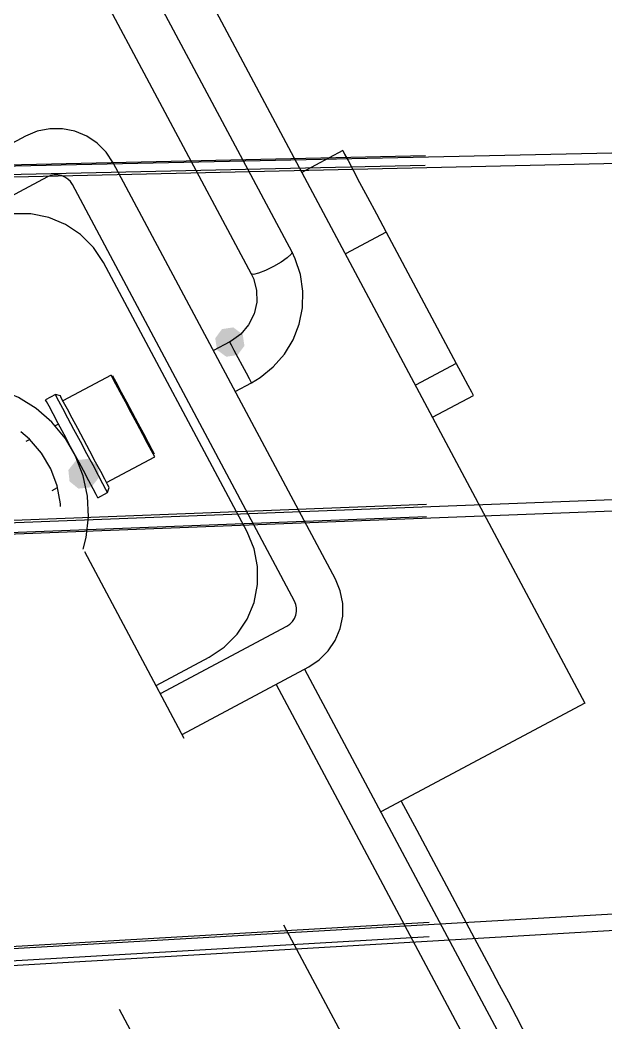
# Model space of a CAD drawing. Extents: x 3 to 592, y 5 to 207.
# Drawn here: x 46 to 49.52, y 39.4 to 45.42 of the extents above; entities that cross this region are included whole.
import ezdxf

# ---------------------------------------------------------------- set-up
doc = ezdxf.new("R2010")
doc.units = 0
doc.layers.get('0').update_dxf_attribs({"linetype": 'CONTINUOUS'})

msp = doc.modelspace()

# ---------------------------------------------------------------- hatches: boundary and pattern name
h = msp.add_hatch(color=7)
h.dxf.hatch_style = 2
h.paths.add_polyline_path([(47.337437, 43.531965), (47.347465, 43.46389), (47.306582, 43.408543), (47.238507, 43.398515), (47.18316, 43.439399), (47.172073, 43.509237), (47.212957, 43.564584), (47.281032, 43.574612)])
h = msp.add_hatch(color=7)
h.dxf.hatch_style = 2
h.paths.add_polyline_path([(47.337437, 43.531965), (47.347465, 43.46389), (47.306582, 43.408543), (47.238507, 43.398515), (47.18316, 43.439399), (47.172073, 43.509237), (47.212957, 43.564584), (47.281032, 43.574612)])
h = msp.add_hatch(color=7)
h.dxf.hatch_style = 2
h.paths.add_polyline_path([(46.419508, 42.613895), (46.351065, 42.606808), (46.29753, 42.650037), (46.290443, 42.71848), (46.333672, 42.772015), (46.346019, 42.778718), (46.414462, 42.785805), (46.467997, 42.742576), (46.475085, 42.674133), (46.431856, 42.620598)])
h = msp.add_hatch(color=7)
h.dxf.hatch_style = 2
h.paths.add_polyline_path([(46.419508, 42.613895), (46.351065, 42.606808), (46.29753, 42.650037), (46.290443, 42.71848), (46.333672, 42.772015), (46.346019, 42.778718), (46.414462, 42.785805), (46.467997, 42.742576), (46.475085, 42.674133), (46.431856, 42.620598)])

# ---------------------------------------------------------------- linework, layer by layer
at = {"color": 7}
for points in [[(46.777028, 46.221015), (49.391817, 41.319521)], [(46.777028, 46.221015), (49.391817, 41.319521)], [(47.633184, 44.026067), (46.627768, 45.910606)], [(47.633184, 44.026067), (46.627768, 45.910606)], [(46.382622, 45.780007), (47.388039, 43.895469)], [(46.382622, 45.780007), (47.388039, 43.895469)], [(43.215278, 44.485278), (85.372222, 45.4025)], [(85.372222, 45.367222), (43.215278, 44.414722)], [(46.559893, 44.562501), (46.51756, 44.626001), (46.463585, 44.679976), (46.400438, 44.722309), (46.329882, 44.75159), (46.255093, 44.766406), (46.178893, 44.766406), (46.104104, 44.75159), (46.033902, 44.722662)], [(46.559893, 44.562501), (46.51756, 44.626001), (46.463585, 44.679976), (46.400438, 44.722309), (46.329882, 44.75159), (46.255093, 44.766406), (46.178893, 44.766406), (46.104104, 44.75159), (46.033902, 44.722662)], [(46.033725, 44.722591), (45.273842, 44.31725)], [(46.033725, 44.722591), (45.273842, 44.31725)], [(47.937349, 44.636196), (47.692169, 44.505316)], [(47.937349, 44.636196), (47.692169, 44.505316)], [(47.937349, 44.636196), (47.948991, 44.614324), (47.969805, 44.575518), (48.000144, 44.518721), (48.039302, 44.444991), (48.086222, 44.356796), (48.139844, 44.256607), (48.198405, 44.146541)], [(47.937349, 44.636196), (47.948991, 44.614324), (47.969805, 44.575518), (48.000144, 44.518721), (48.039302, 44.444991), (48.086222, 44.356796), (48.139844, 44.256607), (48.198405, 44.146541)], [(43.221346, 44.490887), (48.433746, 44.607408)], [(43.221346, 44.490887), (48.433746, 44.607408)], [(43.221346, 44.490887), (48.433746, 44.607408)], [(43.221346, 44.490887), (48.433746, 44.607408)], [(47.893534, 42.062647), (46.560034, 44.56243)], [(47.893534, 42.062647), (46.560034, 44.56243)], [(48.433521, 44.546976), (43.221169, 44.430456)], [(48.433521, 44.546976), (43.221169, 44.430456)], [(48.433521, 44.546976), (43.221169, 44.430456)], [(48.433521, 44.546976), (43.221169, 44.430456)], [(46.314819, 44.431761), (46.302824, 44.449753), (46.287302, 44.465275), (46.26931, 44.47727), (46.249202, 44.485736), (46.227683, 44.48997), (46.20581, 44.48997), (46.184644, 44.485736), (46.164535, 44.477622)], [(46.314819, 44.431761), (46.302824, 44.449753), (46.287302, 44.465275), (46.26931, 44.47727), (46.249202, 44.485736), (46.227683, 44.48997), (46.20581, 44.48997), (46.184644, 44.485736), (46.164535, 44.477622)], [(46.1645, 44.477481), (45.404617, 44.07214)], [(46.1645, 44.477481), (45.404617, 44.07214)], [(47.64846, 41.931907), (46.31496, 44.431691)], [(47.64846, 41.931907), (46.31496, 44.431691)], [(46.501156, 43.964472), (46.440831, 44.055136), (46.363925, 44.132041), (46.273261, 44.192719), (46.17272, 44.234347), (46.065828, 44.255866), (45.95682, 44.255866), (45.850281, 44.2347), (45.749386, 44.193072)], [(46.501156, 43.964472), (46.440831, 44.055136), (46.363925, 44.132041), (46.273261, 44.192719), (46.17272, 44.234347), (46.065828, 44.255866), (45.95682, 44.255866), (45.850281, 44.2347), (45.749386, 44.193072)], [(48.198581, 44.146541), (47.953401, 44.01566)], [(48.198581, 44.146541), (47.953401, 44.01566)], [(48.198581, 44.146541), (48.619093, 43.358082)], [(48.198581, 44.146541), (48.619093, 43.358082)], [(47.633184, 44.026067), (47.627893, 44.013367), (47.604962, 43.992553), (47.567568, 43.9668), (47.521707, 43.940342), (47.473729, 43.916706), (47.431748, 43.900125), (47.401762, 43.892364), (47.388004, 43.895186)], [(47.633184, 44.026067), (47.627893, 44.013367), (47.604962, 43.992553), (47.567568, 43.9668), (47.521707, 43.940342), (47.473729, 43.916706), (47.431748, 43.900125), (47.401762, 43.892364), (47.388004, 43.895186)], [(47.390121, 43.242336), (47.441979, 43.27338), (47.520648, 43.33688), (47.587323, 43.41308), (47.639887, 43.499511), (47.676929, 43.59335), (47.696684, 43.692127), (47.699154, 43.792669), (47.684337, 43.8918), (47.652234, 43.986697), (47.633184, 44.026208)], [(47.390121, 43.242336), (47.441979, 43.27338), (47.520648, 43.33688), (47.587323, 43.41308), (47.639887, 43.499511), (47.676929, 43.59335), (47.696684, 43.692127), (47.699154, 43.792669), (47.684337, 43.8918), (47.652234, 43.986697), (47.633184, 44.026208)], [(47.364086, 42.346915), (46.501191, 43.964401)], [(47.364086, 42.346915), (46.501191, 43.964401)], [(43.215278, 42.298056), (85.372222, 43.920833)], [(47.38811, 43.895327), (47.401162, 43.867458), (47.41986, 43.797961), (47.421271, 43.725994), (47.405043, 43.655439), (47.372587, 43.590175), (47.325315, 43.534436), (47.269929, 43.493161), (47.259346, 43.487516)], [(47.38811, 43.895327), (47.401162, 43.867458), (47.41986, 43.797961), (47.421271, 43.725994), (47.405043, 43.655439), (47.372587, 43.590175), (47.325315, 43.534436), (47.269929, 43.493161), (47.259346, 43.487516)], [(85.372222, 43.850278), (43.215278, 42.2275)], [(47.259381, 43.487446), (47.161309, 43.435235)], [(47.259381, 43.487446), (47.161309, 43.435235)], [(47.390121, 43.242336), (47.378126, 43.264914), (47.359429, 43.299839), (47.335793, 43.344289), (47.31004, 43.392266), (47.286757, 43.435658), (47.269471, 43.468819), (47.260298, 43.485752)], [(47.390121, 43.242336), (47.378126, 43.264914), (47.359429, 43.299839), (47.335793, 43.344289), (47.31004, 43.392266), (47.286757, 43.435658), (47.269471, 43.468819), (47.260298, 43.485752)], [(48.619269, 43.357976), (48.374088, 43.227096)], [(48.619269, 43.357976), (48.374088, 43.227096)], [(48.619269, 43.357976), (48.65878, 43.284246), (48.689119, 43.227096), (48.709933, 43.187938), (48.720516, 43.168182)], [(48.619269, 43.357976), (48.65878, 43.284246), (48.689119, 43.227096), (48.709933, 43.187938), (48.720516, 43.168182)], [(46.547334, 43.287774), (46.258057, 43.13361)], [(46.547334, 43.287774), (46.258057, 43.13361)], [(46.557636, 43.268477), (46.548463, 43.285763)], [(46.557636, 43.268477), (46.548463, 43.285763)], [(46.554849, 43.285481), (46.565079, 43.266431)], [(46.554849, 43.285481), (46.565079, 43.266431)], [(46.808813, 42.797589), (46.789058, 42.834631), (46.76648, 42.877317), (46.736847, 42.931997), (46.703333, 42.995144), (46.667702, 43.061819), (46.63313, 43.127083), (46.601733, 43.185997), (46.575627, 43.234328), (46.557636, 43.268547)], [(46.808813, 42.797589), (46.789058, 42.834631), (46.76648, 42.877317), (46.736847, 42.931997), (46.703333, 42.995144), (46.667702, 43.061819), (46.63313, 43.127083), (46.601733, 43.185997), (46.575627, 43.234328), (46.557636, 43.268547)], [(46.564938, 43.266572), (46.58293, 43.233058), (46.607977, 43.185786), (46.638669, 43.12793), (46.672888, 43.064077), (46.707813, 42.998813), (46.740621, 42.937077), (46.769549, 42.883102), (46.791774, 42.841474), (46.805885, 42.814663)], [(46.564938, 43.266572), (46.58293, 43.233058), (46.607977, 43.185786), (46.638669, 43.12793), (46.672888, 43.064077), (46.707813, 42.998813), (46.740621, 42.937077), (46.769549, 42.883102), (46.791774, 42.841474), (46.805885, 42.814663)], [(47.292084, 43.190054), (47.390156, 43.242265)], [(47.292084, 43.190054), (47.390156, 43.242265)], [(46.380047, 42.243975), (46.396628, 42.312414), (46.411092, 42.436591), (46.405094, 42.561827), (46.379342, 42.684241), (46.334186, 42.801011), (46.270686, 42.908961), (46.190958, 43.005269), (46.096767, 43.087819), (45.990581, 43.153789), (45.874869, 43.202119)], [(46.380047, 42.243975), (46.396628, 42.312414), (46.411092, 42.436591), (46.405094, 42.561827), (46.379342, 42.684241), (46.334186, 42.801011), (46.270686, 42.908961), (46.190958, 43.005269), (46.096767, 43.087819), (45.990581, 43.153789), (45.874869, 43.202119)], [(46.212372, 43.172027), (46.153458, 43.14063)], [(46.212372, 43.172027), (46.153458, 43.14063)], [(46.242429, 43.16289), (46.212443, 43.172063)], [(46.242429, 43.16289), (46.212443, 43.172063)], [(46.526168, 42.583841), (46.51629, 42.602185), (46.498298, 42.636052), (46.47184, 42.685441), (46.439384, 42.746824), (46.40199, 42.816321), (46.362832, 42.889699), (46.324026, 42.962371), (46.288043, 43.029752), (46.257351, 43.087607), (46.233362, 43.13241), (46.218193, 43.160985), (46.212548, 43.171921)], [(46.526168, 42.583841), (46.51629, 42.602185), (46.498298, 42.636052), (46.47184, 42.685441), (46.439384, 42.746824), (46.40199, 42.816321), (46.362832, 42.889699), (46.324026, 42.962371), (46.288043, 43.029752), (46.257351, 43.087607), (46.233362, 43.13241), (46.218193, 43.160985), (46.212548, 43.171921)], [(48.476747, 43.034938), (48.721927, 43.165818)], [(48.476747, 43.034938), (48.721927, 43.165818)], [(46.46736, 42.552444), (46.457482, 42.570788), (46.43949, 42.604655), (46.413032, 42.654044), (46.380576, 42.715427), (46.343182, 42.784924), (46.304024, 42.858302), (46.265218, 42.930974), (46.229235, 42.998355), (46.198543, 43.05621), (46.174554, 43.101013), (46.159385, 43.129588), (46.15374, 43.140524)], [(46.46736, 42.552444), (46.457482, 42.570788), (46.43949, 42.604655), (46.413032, 42.654044), (46.380576, 42.715427), (46.343182, 42.784924), (46.304024, 42.858302), (46.265218, 42.930974), (46.229235, 42.998355), (46.198543, 43.05621), (46.174554, 43.101013), (46.159385, 43.129588), (46.15374, 43.140524)], [(46.535305, 42.613897), (46.526133, 42.630831), (46.509199, 42.662581), (46.484857, 42.708795), (46.454166, 42.765945), (46.419594, 42.830856), (46.382905, 42.899295), (46.346921, 42.967381), (46.313055, 43.030175), (46.28448, 43.08415), (46.262255, 43.125778), (46.247791, 43.152589), (46.242499, 43.16282)], [(46.535305, 42.613897), (46.526133, 42.630831), (46.509199, 42.662581), (46.484857, 42.708795), (46.454166, 42.765945), (46.419594, 42.830856), (46.382905, 42.899295), (46.346921, 42.967381), (46.313055, 43.030175), (46.28448, 43.08415), (46.262255, 43.125778), (46.247791, 43.152589), (46.242499, 43.16282)], [(46.232022, 42.993592), (46.211913, 42.983009)], [(46.232022, 42.993592), (46.211913, 42.983009)], [(46.243663, 42.499597), (46.242605, 42.515472), (46.223202, 42.62307), (46.185102, 42.725728), (46.129363, 42.820272), (46.057749, 42.902822), (46.004127, 42.948684)], [(46.243663, 42.499597), (46.242605, 42.515472), (46.223202, 42.62307), (46.185102, 42.725728), (46.129363, 42.820272), (46.057749, 42.902822), (46.004127, 42.948684)], [(46.059161, 42.901376), (46.035877, 42.889029)], [(46.059161, 42.901376), (46.035877, 42.889029)], [(46.519606, 42.643319), (46.808884, 42.797483)], [(46.519606, 42.643319), (46.808884, 42.797483)], [(46.192828, 42.594918), (46.225989, 42.612557)], [(46.192828, 42.594918), (46.225989, 42.612557)], [(46.46736, 42.552444), (46.526274, 42.583841)], [(46.46736, 42.552444), (46.526274, 42.583841)], [(46.526168, 42.583841), (46.53534, 42.613827)], [(46.526168, 42.583841), (46.53534, 42.613827)], [(43.221346, 42.312378), (48.441396, 42.513751)], [(43.221346, 42.312378), (48.441396, 42.513751)], [(43.221346, 42.312378), (48.441396, 42.513751)], [(43.221346, 42.312378), (48.441396, 42.513751)], [(48.441539, 42.437951), (43.221169, 42.236566)], [(48.441539, 42.437951), (43.221169, 42.236566)], [(48.441539, 42.437951), (43.221169, 42.236566)], [(48.441539, 42.437951), (43.221169, 42.236566)], [(47.135415, 41.595252), (47.226079, 41.655577), (47.302984, 41.732482), (47.363662, 41.823146), (47.40529, 41.923688), (47.426809, 42.030579), (47.426809, 42.139588), (47.405643, 42.246127), (47.364015, 42.347021)], [(47.135415, 41.595252), (47.226079, 41.655577), (47.302984, 41.732482), (47.363662, 41.823146), (47.40529, 41.923688), (47.426809, 42.030579), (47.426809, 42.139588), (47.405643, 42.246127), (47.364015, 42.347021)], [(46.986512, 41.107278), (46.388746, 42.227802)], [(46.986512, 41.107278), (46.388746, 42.227802)], [(43.215278, 39.6875), (85.372222, 42.121667)], [(85.372222, 42.051111), (43.215278, 39.581667)], [(47.733479, 41.536514), (47.796979, 41.578847), (47.850954, 41.632823), (47.893288, 41.69597), (47.922568, 41.766525), (47.937385, 41.841314), (47.937385, 41.917514), (47.922568, 41.992303), (47.89364, 42.062506)], [(47.733479, 41.536514), (47.796979, 41.578847), (47.850954, 41.632823), (47.893288, 41.69597), (47.922568, 41.766525), (47.937385, 41.841314), (47.937385, 41.917514), (47.922568, 41.992303), (47.89364, 42.062506)], [(47.602704, 41.781589), (47.620696, 41.793583), (47.636218, 41.809106), (47.648213, 41.827097), (47.656679, 41.847206), (47.660913, 41.868725), (47.660913, 41.890597), (47.656679, 41.911764), (47.648566, 41.931872)], [(47.602704, 41.781589), (47.620696, 41.793583), (47.636218, 41.809106), (47.648213, 41.827097), (47.656679, 41.847206), (47.660913, 41.868725), (47.660913, 41.890597), (47.656679, 41.911764), (47.648566, 41.931872)], [(46.842962, 41.376283), (47.602846, 41.781624)], [(46.842962, 41.376283), (47.602846, 41.781624)], [(46.816821, 41.425283), (47.13538, 41.595322)], [(46.816821, 41.425283), (47.13538, 41.595322)], [(46.973702, 41.131172), (47.733585, 41.536514)], [(46.973702, 41.131172), (47.733585, 41.536514)], [(47.708961, 41.523426), (50.32375, 36.621932)], [(47.708961, 41.523426), (50.32375, 36.621932)], [(47.537405, 41.431916), (50.152194, 36.530421)], [(47.537405, 41.431916), (50.152194, 36.530421)], [(49.391993, 41.319379), (48.166443, 40.665682)], [(49.391993, 41.319379), (48.166443, 40.665682)], [(48.289104, 40.731017), (48.381885, 40.556744), (48.482779, 40.368361), (48.576618, 40.191972), (48.663401, 40.029342), (48.742776, 39.880469)], [(48.289104, 40.731017), (48.381885, 40.556744), (48.482779, 40.368361), (48.576618, 40.191972), (48.663401, 40.029342), (48.742776, 39.880469)], [(43.221346, 39.700165), (48.456236, 40.003805)], [(43.221346, 39.700165), (48.456236, 40.003805)], [(43.221346, 39.700165), (48.456236, 40.003805)], [(43.221346, 39.700165), (48.456236, 40.003805)], [(48.182045, 38.866229), (47.584279, 39.986753)], [(48.182045, 38.866229), (47.584279, 39.986753)], [(48.456376, 39.916405), (43.221169, 39.612746)], [(48.456376, 39.916405), (43.221169, 39.612746)], [(48.456376, 39.916405), (43.221169, 39.612746)], [(48.456376, 39.916405), (43.221169, 39.612746)], [(48.742847, 39.880505), (48.814461, 39.746449), (48.877608, 39.627916), (48.932289, 39.525257), (48.978502, 39.438827), (49.015544, 39.368977), (49.043766, 39.316413), (49.062816, 39.280783), (49.072341, 39.262791)], [(48.742847, 39.880505), (48.814461, 39.746449), (48.877608, 39.627916), (48.932289, 39.525257), (48.978502, 39.438827), (49.015544, 39.368977), (49.043766, 39.316413), (49.062816, 39.280783), (49.072341, 39.262791)], [(46.594538, 39.481477), (47.19233, 38.360966)], [(46.594538, 39.481477), (47.19233, 38.360966)]]:
    msp.add_lwpolyline(points, dxfattribs=at)

doc.saveas('drawing.dxf')
